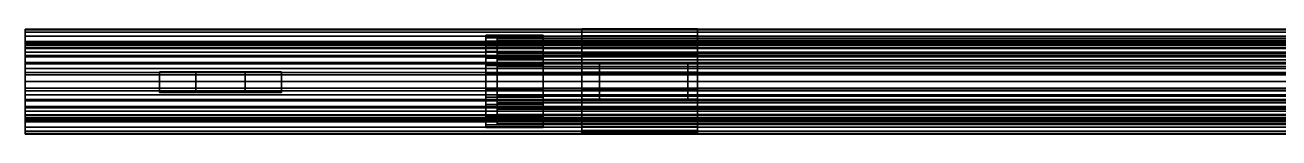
# Model space of a CAD drawing. Extents: x -2.47 to 3.18, y -0.03 to 0.16.
# Drawn here: x -2.471 to -0.74, y -0.012 to 0.134 of the extents above; entities that cross this region are included whole.
import ezdxf

# ---------------------------------------------------------------- set-up
doc = ezdxf.new("R2010")
doc.units = 0
doc.layers.add('CUERPO', color=89, linetype='CONTINUOUS')

msp = doc.modelspace()

# ---------------------------------------------------------------- meshes
at = {"layer": 'CUERPO'}
mesh = msp.add_polyface(dxfattribs=at)
corners = [(-1.8347, 0.0613, -0.1219), (-1.8347, 0.0613, -0.1857), (-1.8347, 0.0724, -0.1847), (-1.8347, 0.0831, -0.1818), (-1.8347, 0.0932, -0.1771), (-1.8347, 0.1023, -0.1708), (-1.8347, 0.1102, -0.1629), (-1.8347, 0.1166, -0.1538), (-1.8347, 0.1213, -0.1437), (-1.8347, 0.1242, -0.133), (-1.8347, 0.1251, -0.1219), (-1.8347, 0.1242, -0.1108), (-1.8347, 0.1213, -0.1001), (-1.8347, 0.1166, -0.09), (-1.8347, 0.1102, -0.0809), (-1.8347, 0.1023, -0.073), (-1.8347, 0.0932, -0.0666), (-1.8347, 0.0831, -0.0619), (-2.2352, 0.0461, 0.0278), (-2.2853, 0.0461, 0.1119), (-2.1668, 0.0461, 0.1825), (-2.1168, 0.0461, 0.0984), (-2.1668, 0.0746, 0.1825), (-2.1168, 0.0746, 0.0984), (-2.2853, 0.0746, 0.1119), (-2.2352, 0.0746, 0.0278), (-2.4709, 0.0609, -0.0107), (-2.4709, 0.0609, -0.0302), (-2.4709, 0.0735, -0.0291), (-2.4709, 0.0701, -0.0099), (-2.4709, 0.0857, -0.0258), (-2.4709, 0.079, -0.0075), (-2.4709, 0.0971, -0.0205), (-2.4709, 0.0874, -0.0036), (-2.4709, 0.1075, -0.0132), (-2.4709, 0.095, 0.0017), (-2.4709, 0.1164, -0.0043), (-2.4709, 0.1015, 0.0082), (-2.4709, 0.1237, 0.0061), (-2.4709, 0.1068, 0.0158), (-2.4709, 0.129, 0.0175), (-2.4709, 0.1107, 0.0242), (-2.4709, 0.1323, 0.0297), (-2.4709, 0.1131, 0.0331), (-2.4709, 0.1334, 0.0423), (-2.4709, 0.1139, 0.0423), (-2.4709, 0.1323, 0.0549), (-2.4709, 0.1131, 0.0515), (-2.4709, 0.129, 0.0671), (-2.4709, 0.1107, 0.0605), (-2.4709, 0.1237, 0.0786), (-2.4709, 0.1068, 0.0688), (-2.4709, 0.1164, 0.0889), (-2.4709, 0.1015, 0.0764), (-2.4709, 0.1075, 0.0979), (-2.4709, 0.095, 0.083), (-2.4709, 0.0971, 0.1051), (-2.4709, 0.0874, 0.0883), (-2.4709, 0.0857, 0.1105), (-2.4709, 0.079, 0.0922), (-2.4709, 0.0735, 0.1137), (-2.4709, 0.0701, 0.0946), (-2.4709, 0.0609, 0.1148), (-2.4709, 0.0609, 0.0954), (-2.4709, 0.0483, 0.1137), (-2.4709, 0.0517, 0.0946), (-2.4709, 0.0361, 0.1105), (-2.4709, 0.0427, 0.0922), (-2.4709, 0.0246, 0.1051), (-2.4709, 0.0343, 0.0883), (-2.4709, 0.0143, 0.0979), (-2.4709, 0.0268, 0.083), (-2.4709, 0.0053, 0.0889), (-2.4709, 0.0202, 0.0764), (-2.4709, -0.0019, 0.0786), (-2.4709, 0.0149, 0.0688), (-2.4709, -0.0073, 0.0671), (-2.4709, 0.011, 0.0605), (-2.4709, -0.0105, 0.0549), (-2.4709, 0.0086, 0.0515), (-2.4709, -0.0116, 0.0423), (-2.4709, 0.0078, 0.0423), (-2.4709, -0.0105, 0.0297), (-2.4709, 0.0086, 0.0331), (-2.4709, -0.0073, 0.0175), (-2.4709, 0.011, 0.0242), (-2.4709, -0.0019, 0.0061), (-2.4709, 0.0149, 0.0158), (-2.4709, 0.0053, -0.0043), (-2.4709, 0.0202, 0.0082), (-2.4709, 0.0143, -0.0132), (-2.4709, 0.0268, 0.0017), (-2.4709, 0.0246, -0.0205), (-2.4709, 0.0343, -0.0036), (-2.4709, 0.0361, -0.0258), (-2.4709, 0.0427, -0.0075), (-2.4709, 0.0483, -0.0291), (-2.4709, 0.0517, -0.0099)]
mesh.append_faces([[corners[k] for k in face] for face in [(0, 1, 2, 2), (0, 2, 3, 3), (0, 3, 4, 4), (0, 4, 5, 5), (0, 5, 6, 6), (0, 6, 7, 7), (0, 7, 8, 8), (0, 8, 9, 9), (0, 9, 10, 10), (0, 10, 11, 11), (0, 11, 12, 12), (0, 12, 13, 13), (0, 13, 14, 14), (0, 14, 15, 15), (0, 15, 16, 16), (0, 16, 17, 17), (18, 19, 20, 21), (21, 20, 22, 23), (23, 22, 24, 25), (25, 24, 19, 18), (19, 24, 22, 20), (25, 18, 21, 23), (26, 27, 28, 29), (29, 28, 30, 31), (31, 30, 32, 33), (33, 32, 34, 35), (35, 34, 36, 37), (37, 36, 38, 39), (39, 38, 40, 41), (41, 40, 42, 43), (43, 42, 44, 45), (45, 44, 46, 47), (47, 46, 48, 49), (49, 48, 50, 51), (51, 50, 52, 53), (53, 52, 54, 55), (55, 54, 56, 57), (57, 56, 58, 59), (59, 58, 60, 61), (61, 60, 62, 63), (63, 62, 64, 65), (65, 64, 66, 67), (67, 66, 68, 69), (69, 68, 70, 71), (71, 70, 72, 73), (73, 72, 74, 75), (75, 74, 76, 77), (77, 76, 78, 79), (79, 78, 80, 81), (81, 80, 82, 83), (83, 82, 84, 85), (85, 84, 86, 87), (87, 86, 88, 89), (89, 88, 90, 91), (91, 90, 92, 93), (93, 92, 94, 95), (95, 94, 96, 97), (97, 96, 27, 26)]])
mesh = msp.add_polyface(dxfattribs=at)
corners = [(-1.5422, -0.01, -0.1373), (-1.5422, 0.0613, -0.1248), (-1.5422, -0.0067, -0.1495), (-1.5422, -0.0014, -0.161), (-1.5422, 0.0058, -0.1713), (-1.5422, 0.0148, -0.1803), (-1.5422, 0.0251, -0.1875), (-1.5422, 0.0366, -0.1928), (-1.5422, 0.0488, -0.1961), (-1.5422, 0.0613, -0.1972), (-2.4709, 0.0609, -0.0302), (0.57, 0.0609, -0.0302), (0.57, 0.0735, -0.0291), (-2.4709, 0.0735, -0.0291), (0.57, 0.0609, -0.0107), (-2.4709, 0.0609, -0.0107), (-2.4709, 0.0701, -0.0099), (0.57, 0.0701, -0.0099), (0.57, 0.0857, -0.0258), (-2.4709, 0.0857, -0.0258), (-2.4709, 0.079, -0.0075), (0.57, 0.079, -0.0075), (0.57, 0.0971, -0.0205), (-2.4709, 0.0971, -0.0205), (-2.4709, 0.0874, -0.0036), (0.57, 0.0874, -0.0036), (0.57, 0.1075, -0.0132), (-2.4709, 0.1075, -0.0132), (-2.4709, 0.095, 0.0017), (0.57, 0.095, 0.0017), (0.57, 0.1164, -0.0043), (-2.4709, 0.1164, -0.0043), (-2.4709, 0.1015, 0.0082), (0.57, 0.1015, 0.0082), (0.57, 0.1237, 0.0061), (-2.4709, 0.1237, 0.0061), (-2.4709, 0.1068, 0.0158), (0.57, 0.1068, 0.0158), (0.57, 0.129, 0.0175), (-2.4709, 0.129, 0.0175), (-2.4709, 0.1107, 0.0242), (0.57, 0.1107, 0.0242), (0.57, 0.1323, 0.0297), (-2.4709, 0.1323, 0.0297), (-2.4709, 0.1131, 0.0331), (0.57, 0.1131, 0.0331), (0.57, 0.1334, 0.0423), (-2.4709, 0.1334, 0.0423), (-2.4709, 0.1139, 0.0423), (0.57, 0.1139, 0.0423), (0.57, 0.1323, 0.0549), (-2.4709, 0.1323, 0.0549), (-2.4709, 0.1131, 0.0515), (0.57, 0.1131, 0.0515), (0.57, 0.129, 0.0671), (-2.4709, 0.129, 0.0671), (-2.4709, 0.1107, 0.0605), (0.57, 0.1107, 0.0605), (0.57, 0.1237, 0.0786), (-2.4709, 0.1237, 0.0786), (-2.4709, 0.1068, 0.0688), (0.57, 0.1068, 0.0688), (0.57, 0.1164, 0.0889), (-2.4709, 0.1164, 0.0889), (-2.4709, 0.1015, 0.0764), (0.57, 0.1015, 0.0764), (0.57, 0.1075, 0.0979), (-2.4709, 0.1075, 0.0979), (-2.4709, 0.095, 0.083), (0.57, 0.095, 0.083), (0.57, 0.0971, 0.1051), (-2.4709, 0.0971, 0.1051), (-2.4709, 0.0874, 0.0883), (0.57, 0.0874, 0.0883), (-2.4709, 0.079, 0.0922), (0.57, 0.079, 0.0922), (-2.4709, 0.0701, 0.0946), (0.57, 0.0701, 0.0946), (-2.4709, 0.0609, 0.0954), (0.57, 0.0609, 0.0954), (-2.4709, 0.0517, 0.0946), (0.57, 0.0517, 0.0946), (-2.4709, 0.0427, 0.0922), (0.57, 0.0427, 0.0922), (-2.4709, 0.0343, 0.0883), (0.57, 0.0343, 0.0883), (-2.4709, 0.0268, 0.083), (0.57, 0.0268, 0.083), (-2.4709, 0.0202, 0.0764), (0.57, 0.0202, 0.0764), (-2.4709, 0.0149, 0.0688), (0.57, 0.0149, 0.0688), (-2.4709, 0.011, 0.0605), (0.57, 0.011, 0.0605), (-2.4709, 0.0086, 0.0515), (0.57, 0.0086, 0.0515), (-2.4709, 0.0078, 0.0423), (0.57, 0.0078, 0.0423), (-2.4709, 0.0086, 0.0331), (0.57, 0.0086, 0.0331), (-2.4709, 0.011, 0.0242), (0.57, 0.011, 0.0242), (-2.4709, 0.0149, 0.0158), (0.57, 0.0149, 0.0158), (-2.4709, 0.0202, 0.0082), (0.57, 0.0202, 0.0082), (-2.4709, 0.0268, 0.0017), (0.57, 0.0268, 0.0017), (-2.4709, 0.0343, -0.0036), (0.57, 0.0343, -0.0036), (-2.4709, 0.0427, -0.0075), (0.57, 0.0427, -0.0075), (-2.4709, 0.0517, -0.0099), (0.57, 0.0517, -0.0099)]
mesh.append_faces([[corners[k] for k in face] for face in [(0, 1, 2, 2), (2, 1, 3, 3), (3, 1, 4, 4), (4, 1, 5, 5), (5, 1, 6, 6), (6, 1, 7, 7), (7, 1, 8, 8), (8, 1, 9, 9), (10, 11, 12, 13), (14, 15, 16, 17), (13, 12, 18, 19), (17, 16, 20, 21), (19, 18, 22, 23), (21, 20, 24, 25), (23, 22, 26, 27), (25, 24, 28, 29), (27, 26, 30, 31), (29, 28, 32, 33), (31, 30, 34, 35), (33, 32, 36, 37), (35, 34, 38, 39), (37, 36, 40, 41), (39, 38, 42, 43), (41, 40, 44, 45), (43, 42, 46, 47), (45, 44, 48, 49), (47, 46, 50, 51), (49, 48, 52, 53), (51, 50, 54, 55), (53, 52, 56, 57), (55, 54, 58, 59), (57, 56, 60, 61), (59, 58, 62, 63), (61, 60, 64, 65), (63, 62, 66, 67), (65, 64, 68, 69), (67, 66, 70, 71), (69, 68, 72, 73), (73, 72, 74, 75), (75, 74, 76, 77), (77, 76, 78, 79), (79, 78, 80, 81), (81, 80, 82, 83), (83, 82, 84, 85), (85, 84, 86, 87), (87, 86, 88, 89), (89, 88, 90, 91), (91, 90, 92, 93), (93, 92, 94, 95), (95, 94, 96, 97), (97, 96, 98, 99), (99, 98, 100, 101), (101, 100, 102, 103), (103, 102, 104, 105), (105, 104, 106, 107), (107, 106, 108, 109), (109, 108, 110, 111), (111, 110, 112, 113), (113, 112, 15, 14)]])
mesh = msp.add_polyface(dxfattribs=at)
corners = [(-1.7554, 0.0613, -0.1857), (-1.7554, 0.0613, -0.1219), (-1.7554, 0.0724, -0.1847), (-1.7554, 0.0831, -0.1818), (-1.7554, 0.0932, -0.1771), (-1.8347, 0.0932, -0.1771), (-1.7554, 0.0932, -0.1771), (-1.7554, 0.1023, -0.1708), (-1.8347, 0.1023, -0.1708), (-1.7554, 0.1023, -0.1708), (-1.7554, 0.1102, -0.1629), (-1.8347, 0.1102, -0.1629), (-1.7554, 0.1102, -0.1629), (-1.7554, 0.1166, -0.1538), (-1.8347, 0.1166, -0.1538), (-1.7554, 0.1166, -0.1538), (-1.7554, 0.1213, -0.1437), (-1.8347, 0.1213, -0.1437), (-1.7554, 0.1213, -0.1437), (-1.7554, 0.1242, -0.133), (-1.8347, 0.1242, -0.133), (-1.7554, 0.1242, -0.133), (-1.7554, 0.1251, -0.1219), (-1.8347, 0.1251, -0.1219), (-1.7554, 0.1251, -0.1219), (-1.7554, 0.1242, -0.1108), (-1.8347, 0.1242, -0.1108), (-1.7554, 0.1242, -0.1108), (-1.7554, 0.1213, -0.1001), (-1.8347, 0.1213, -0.1001), (-1.7554, 0.1213, -0.1001), (-1.7554, 0.1166, -0.09), (-1.8347, 0.1166, -0.09), (-1.7554, 0.1166, -0.09), (-1.7554, 0.1102, -0.0809), (-1.8347, 0.1102, -0.0809), (-1.7554, 0.1102, -0.0809), (-1.7554, 0.1023, -0.073), (-1.8347, 0.1023, -0.073), (-1.7554, 0.1023, -0.073), (-1.7554, 0.0932, -0.0666), (-1.8347, 0.0932, -0.0666), (-1.7554, 0.0932, -0.0666), (-1.7554, 0.0831, -0.0619), (-1.8347, 0.0831, -0.0619), (-1.7554, 0.0831, -0.0619), (-1.7554, 0.0724, -0.0591), (-1.8347, 0.0724, -0.0591), (-1.7554, 0.0724, -0.0591), (-1.7554, 0.0613, -0.0581), (-1.8347, 0.0613, -0.0581), (-1.7554, 0.0613, -0.0581), (-1.7554, 0.0503, -0.0591), (-1.8347, 0.0503, -0.0591), (-1.7554, 0.0503, -0.0591), (-1.7554, 0.0395, -0.0619), (-1.8347, 0.0395, -0.0619), (-1.7554, 0.0395, -0.0619), (-1.7554, 0.0294, -0.0666), (-1.8347, 0.0294, -0.0666), (-1.7554, 0.0294, -0.0666), (-1.7554, 0.0203, -0.073), (-1.8347, 0.0203, -0.073), (-1.7554, 0.0203, -0.073), (-1.7554, 0.0125, -0.0809), (-1.8347, 0.0125, -0.0809), (-1.7554, 0.0125, -0.0809), (-1.7554, 0.0061, -0.09), (-1.8347, 0.0061, -0.09), (-1.7554, 0.0061, -0.09), (-1.7554, 0.0014, -0.1001), (-1.8347, 0.0014, -0.1001), (-1.7554, 0.0014, -0.1001), (-1.7554, -0.0015, -0.1108), (-1.8347, -0.0015, -0.1108), (-1.7554, -0.0025, -0.1219), (-1.8347, -0.0025, -0.1219), (-1.7554, -0.0015, -0.133), (-1.8347, -0.0015, -0.133), (-1.7554, 0.0014, -0.1437), (-1.8347, 0.0014, -0.1437), (-1.7554, 0.0061, -0.1538), (-1.8347, 0.0061, -0.1538), (-1.7554, 0.0125, -0.1629), (-1.8347, 0.0125, -0.1629), (-1.7554, 0.0203, -0.1708), (-1.8347, 0.0203, -0.1708), (-1.7554, 0.0294, -0.1771), (-1.8347, 0.0294, -0.1771), (-1.7554, 0.0395, -0.1818), (-1.8347, 0.0395, -0.1818), (-1.7554, 0.0503, -0.1847), (-1.8347, 0.0503, -0.1847), (-1.7554, 0.0613, -0.1857), (-1.8347, 0.0613, -0.1857)]
mesh.append_faces([[corners[k] for k in face] for face in [(0, 1, 2, 2), (2, 1, 3, 3), (3, 1, 4, 4), (5, 6, 7, 8), (4, 1, 9, 9), (8, 7, 10, 11), (9, 1, 12, 12), (11, 10, 13, 14), (12, 1, 15, 15), (14, 13, 16, 17), (15, 1, 18, 18), (17, 16, 19, 20), (18, 1, 21, 21), (20, 19, 22, 23), (21, 1, 24, 24), (23, 22, 25, 26), (24, 1, 27, 27), (26, 25, 28, 29), (27, 1, 30, 30), (29, 28, 31, 32), (30, 1, 33, 33), (32, 31, 34, 35), (33, 1, 36, 36), (35, 34, 37, 38), (36, 1, 39, 39), (38, 37, 40, 41), (39, 1, 42, 42), (41, 40, 43, 44), (42, 1, 45, 45), (44, 43, 46, 47), (45, 1, 48, 48), (47, 46, 49, 50), (48, 1, 51, 51), (50, 49, 52, 53), (51, 1, 54, 54), (53, 52, 55, 56), (54, 1, 57, 57), (56, 55, 58, 59), (57, 1, 60, 60), (59, 58, 61, 62), (60, 1, 63, 63), (62, 61, 64, 65), (63, 1, 66, 66), (65, 64, 67, 68), (66, 1, 69, 69), (68, 67, 70, 71), (69, 1, 72, 72), (71, 70, 73, 74), (74, 73, 75, 76), (76, 75, 77, 78), (78, 77, 79, 80), (80, 79, 81, 82), (82, 81, 83, 84), (84, 83, 85, 86), (86, 85, 87, 88), (88, 87, 89, 90), (90, 89, 91, 92), (92, 91, 93, 94)]])
mesh = msp.add_polyface(dxfattribs=at)
corners = [(-1.7554, 0.0014, -0.1001), (-1.7554, 0.0613, -0.1219), (-1.7554, -0.0015, -0.1108), (-1.7554, -0.0025, -0.1219), (-1.7554, -0.0015, -0.133), (-1.7554, 0.0014, -0.1437), (-1.7554, 0.0061, -0.1538), (-1.7554, 0.0125, -0.1629), (-1.7554, 0.0203, -0.1708), (-1.7554, 0.0294, -0.1771), (-1.7554, 0.0395, -0.1818), (-1.7554, 0.0503, -0.1847), (-1.7554, 0.0613, -0.1857), (-1.6779, 0.0864, -0.0622), (-1.6779, 0.0864, -0.0225), (-1.6779, 0.0356, -0.0225), (-1.6779, 0.0356, -0.0622), (-1.702, 0.0613, -0.1248), (-1.702, 0.0613, -0.1972), (-1.702, 0.0739, -0.1961), (-1.702, 0.0613, -0.1972), (-1.5422, 0.0613, -0.1972), (-1.5422, 0.0739, -0.1961), (-1.702, 0.0739, -0.1961), (-1.702, 0.0861, -0.1928), (-1.5422, 0.0861, -0.1928), (-1.702, 0.0861, -0.1928), (-1.702, 0.0975, -0.1875), (-1.5422, 0.0975, -0.1875), (-1.702, 0.0975, -0.1875), (-1.702, 0.1079, -0.1803), (-1.5422, 0.1079, -0.1803), (-1.702, 0.1079, -0.1803), (-1.702, 0.1168, -0.1713), (-1.5422, 0.1168, -0.1713), (-1.702, 0.1168, -0.1713), (-1.702, 0.1241, -0.161), (-1.5422, 0.1241, -0.161), (-1.702, 0.1241, -0.161), (-1.702, 0.1294, -0.1495), (-1.5422, 0.1294, -0.1495), (-1.702, 0.1294, -0.1495), (-1.702, 0.1327, -0.1373), (-1.5422, 0.1327, -0.1373), (-1.702, 0.1327, -0.1373), (-1.702, 0.1338, -0.1248), (-1.5422, 0.1338, -0.1248), (-1.702, 0.1338, -0.1248), (-1.702, 0.1327, -0.1122), (-1.5422, 0.1327, -0.1122), (-1.702, 0.1327, -0.1122), (-1.702, 0.1294, -0.1), (-1.5422, 0.1294, -0.1), (-1.702, 0.1294, -0.1), (-1.702, 0.1241, -0.0885), (-1.702, 0.1168, -0.0782), (-1.702, 0.1079, -0.0693), (-1.702, 0.0975, -0.062), (-1.702, 0.0861, -0.0567), (-1.702, 0.0739, -0.0534), (-1.702, 0.0613, -0.0523), (-1.702, 0.0488, -0.0534), (-1.702, 0.0366, -0.0567), (-1.702, 0.0251, -0.062), (-1.702, 0.0148, -0.0693), (-1.702, 0.0058, -0.0782), (-1.702, -0.0014, -0.0885), (-1.702, -0.0067, -0.1), (-1.702, -0.01, -0.1122), (-1.702, -0.0111, -0.1248), (-1.702, -0.01, -0.1373), (-1.702, -0.0067, -0.1495), (-1.702, -0.0014, -0.161), (-1.702, 0.0058, -0.1713), (-1.702, 0.0148, -0.1803), (-1.702, 0.0251, -0.1875), (-1.702, 0.0366, -0.1928), (-1.702, 0.0488, -0.1961)]
mesh.append_faces([[corners[k] for k in face] for face in [(0, 1, 2, 2), (2, 1, 3, 3), (3, 1, 4, 4), (4, 1, 5, 5), (5, 1, 6, 6), (6, 1, 7, 7), (7, 1, 8, 8), (8, 1, 9, 9), (9, 1, 10, 10), (10, 1, 11, 11), (11, 1, 12, 12), (13, 14, 15, 16), (17, 18, 19, 19), (20, 21, 22, 23), (17, 19, 24, 24), (23, 22, 25, 26), (17, 24, 27, 27), (26, 25, 28, 29), (17, 27, 30, 30), (29, 28, 31, 32), (17, 30, 33, 33), (32, 31, 34, 35), (17, 33, 36, 36), (35, 34, 37, 38), (17, 36, 39, 39), (38, 37, 40, 41), (17, 39, 42, 42), (41, 40, 43, 44), (17, 42, 45, 45), (44, 43, 46, 47), (17, 45, 48, 48), (47, 46, 49, 50), (17, 48, 51, 51), (50, 49, 52, 53), (17, 51, 54, 54), (17, 54, 55, 55), (17, 55, 56, 56), (17, 56, 57, 57), (17, 57, 58, 58), (17, 58, 59, 59), (17, 59, 60, 60), (17, 60, 61, 61), (17, 61, 62, 62), (17, 62, 63, 63), (17, 63, 64, 64), (17, 64, 65, 65), (17, 65, 66, 66), (17, 66, 67, 67), (17, 67, 68, 68), (17, 68, 69, 69), (17, 69, 70, 70), (17, 70, 71, 71), (17, 71, 72, 72), (17, 72, 73, 73), (17, 73, 74, 74), (17, 74, 75, 75), (17, 75, 76, 76), (17, 76, 77, 77), (17, 77, 18, 18)]])
mesh = msp.add_polyface(dxfattribs=at)
corners = [(-1.6779, 0.0356, -0.0622), (-1.6779, 0.0356, -0.0225), (-1.5559, 0.0356, -0.0225), (-1.5559, 0.0356, -0.0622), (-1.5559, 0.0864, -0.0225), (-1.5559, 0.0864, -0.0622), (-1.6779, 0.0864, -0.0225), (-1.6779, 0.0864, -0.0622), (-1.5422, 0.0613, -0.1972), (-1.5422, 0.0613, -0.1248), (-1.5422, 0.0739, -0.1961), (-1.5422, 0.0861, -0.1928), (-1.5422, 0.0975, -0.1875), (-1.5422, 0.1079, -0.1803), (-1.5422, 0.1168, -0.1713), (-1.5422, 0.1241, -0.161), (-1.5422, 0.1294, -0.1495), (-1.5422, 0.1327, -0.1373), (-1.5422, 0.1338, -0.1248), (-1.5422, 0.1327, -0.1122), (-1.5422, 0.1294, -0.1), (-1.702, 0.1294, -0.1), (-1.5422, 0.1294, -0.1), (-1.5422, 0.1241, -0.0885), (-1.702, 0.1241, -0.0885), (-1.5422, 0.1241, -0.0885), (-1.5422, 0.1168, -0.0782), (-1.702, 0.1168, -0.0782), (-1.5422, 0.1168, -0.0782), (-1.5422, 0.1079, -0.0693), (-1.702, 0.1079, -0.0693), (-1.5422, 0.1079, -0.0693), (-1.5422, 0.0975, -0.062), (-1.702, 0.0975, -0.062), (-1.5422, 0.0975, -0.062), (-1.5422, 0.0861, -0.0567), (-1.702, 0.0861, -0.0567), (-1.5422, 0.0861, -0.0567), (-1.5422, 0.0739, -0.0534), (-1.702, 0.0739, -0.0534), (-1.5422, 0.0739, -0.0534), (-1.5422, 0.0613, -0.0523), (-1.702, 0.0613, -0.0523), (-1.5422, 0.0613, -0.0523), (-1.5422, 0.0488, -0.0534), (-1.702, 0.0488, -0.0534), (-1.5422, 0.0488, -0.0534), (-1.5422, 0.0366, -0.0567), (-1.702, 0.0366, -0.0567), (-1.5422, 0.0366, -0.0567), (-1.5422, 0.0251, -0.062), (-1.702, 0.0251, -0.062), (-1.5422, 0.0251, -0.062), (-1.5422, 0.0148, -0.0693), (-1.702, 0.0148, -0.0693), (-1.5422, 0.0148, -0.0693), (-1.5422, 0.0058, -0.0782), (-1.702, 0.0058, -0.0782), (-1.5422, 0.0058, -0.0782), (-1.5422, -0.0014, -0.0885), (-1.702, -0.0014, -0.0885), (-1.5422, -0.0014, -0.0885), (-1.5422, -0.0067, -0.1), (-1.702, -0.0067, -0.1), (-1.5422, -0.0067, -0.1), (-1.5422, -0.01, -0.1122), (-1.702, -0.01, -0.1122), (-1.5422, -0.01, -0.1122), (-1.5422, -0.0111, -0.1248), (-1.702, -0.0111, -0.1248), (-1.5422, -0.0111, -0.1248), (-1.5422, -0.01, -0.1373), (-1.702, -0.01, -0.1373), (-1.5422, -0.01, -0.1373), (-1.5422, -0.0067, -0.1495), (-1.702, -0.0067, -0.1495), (-1.5422, -0.0014, -0.161), (-1.702, -0.0014, -0.161), (-1.5422, 0.0058, -0.1713), (-1.702, 0.0058, -0.1713), (-1.5422, 0.0148, -0.1803), (-1.702, 0.0148, -0.1803), (-1.5422, 0.0251, -0.1875), (-1.702, 0.0251, -0.1875), (-1.5422, 0.0366, -0.1928), (-1.702, 0.0366, -0.1928), (-1.5422, 0.0488, -0.1961), (-1.702, 0.0488, -0.1961), (-1.5422, 0.0613, -0.1972), (-1.702, 0.0613, -0.1972)]
mesh.append_faces([[corners[k] for k in face] for face in [(0, 1, 2, 3), (3, 2, 4, 5), (5, 4, 6, 7), (1, 6, 4, 2), (7, 0, 3, 5), (8, 9, 10, 10), (10, 9, 11, 11), (11, 9, 12, 12), (12, 9, 13, 13), (13, 9, 14, 14), (14, 9, 15, 15), (15, 9, 16, 16), (16, 9, 17, 17), (17, 9, 18, 18), (18, 9, 19, 19), (19, 9, 20, 20), (21, 22, 23, 24), (20, 9, 25, 25), (24, 23, 26, 27), (25, 9, 28, 28), (27, 26, 29, 30), (28, 9, 31, 31), (30, 29, 32, 33), (31, 9, 34, 34), (33, 32, 35, 36), (34, 9, 37, 37), (36, 35, 38, 39), (37, 9, 40, 40), (39, 38, 41, 42), (40, 9, 43, 43), (42, 41, 44, 45), (43, 9, 46, 46), (45, 44, 47, 48), (46, 9, 49, 49), (48, 47, 50, 51), (49, 9, 52, 52), (51, 50, 53, 54), (52, 9, 55, 55), (54, 53, 56, 57), (55, 9, 58, 58), (57, 56, 59, 60), (58, 9, 61, 61), (60, 59, 62, 63), (61, 9, 64, 64), (63, 62, 65, 66), (64, 9, 67, 67), (66, 65, 68, 69), (67, 9, 70, 70), (69, 68, 71, 72), (70, 9, 73, 73), (72, 71, 74, 75), (75, 74, 76, 77), (77, 76, 78, 79), (79, 78, 80, 81), (81, 80, 82, 83), (83, 82, 84, 85), (85, 84, 86, 87), (87, 86, 88, 89)]])
mesh = msp.add_polyface(dxfattribs=at)
corners = [(-0.4341, 0.0613, -0.1184), (-0.4341, 0.0613, -0.1841), (-0.4341, 0.0727, -0.1831), (-0.4341, 0.0838, -0.1801), (-1.8192, 0.0613, -0.1813), (0.4046, 0.0613, -0.1813), (0.4046, 0.0717, -0.1804), (-1.8192, 0.0717, -0.1804), (0.4046, 0.0817, -0.1777), (-1.8192, 0.0817, -0.1777), (0.4046, 0.0911, -0.1733), (-1.8192, 0.0911, -0.1733), (0.4046, 0.0996, -0.1674), (-1.8192, 0.0996, -0.1674), (0.4046, 0.107, -0.16), (-1.8192, 0.107, -0.16), (0.4046, 0.113, -0.1515), (-1.8192, 0.113, -0.1515), (0.4046, 0.1173, -0.1421), (-1.8192, 0.1173, -0.1421), (0.4046, 0.12, -0.1321), (-1.8192, 0.12, -0.1321), (0.4046, 0.1209, -0.1217), (-1.8192, 0.1209, -0.1217), (0.4046, 0.12, -0.1114), (-1.8192, 0.12, -0.1114), (0.4046, 0.1173, -0.1013), (-1.8192, 0.1173, -0.1013), (0.4046, 0.113, -0.0919), (-1.8192, 0.113, -0.0919), (0.4046, 0.107, -0.0834), (-1.8192, 0.107, -0.0834), (0.4046, 0.0996, -0.0761), (-1.8192, 0.0996, -0.0761), (0.4046, 0.0911, -0.0701), (-1.8192, 0.0911, -0.0701), (0.4046, 0.0817, -0.0657), (-1.8192, 0.0817, -0.0657), (0.4046, 0.0717, -0.063), (-1.8192, 0.0717, -0.063), (0.4046, 0.0613, -0.0621), (-1.8192, 0.0613, -0.0621), (0.4046, 0.051, -0.063), (-1.8192, 0.051, -0.063), (0.4046, 0.0409, -0.0657), (-1.8192, 0.0409, -0.0657), (0.4046, 0.0315, -0.0701), (-1.8192, 0.0315, -0.0701), (0.4046, 0.023, -0.0761), (-1.8192, 0.023, -0.0761), (0.4046, 0.0157, -0.0834), (-1.8192, 0.0157, -0.0834), (0.4046, 0.0097, -0.0919), (-1.8192, 0.0097, -0.0919), (0.4046, 0.0053, -0.1013), (-1.8192, 0.0053, -0.1013), (0.4046, 0.0026, -0.1114), (-1.8192, 0.0026, -0.1114), (0.4046, 0.0017, -0.1217), (-1.8192, 0.0017, -0.1217), (0.4046, 0.0026, -0.1321), (-1.8192, 0.0026, -0.1321), (0.4046, 0.0053, -0.1421), (-1.8192, 0.0053, -0.1421), (0.4046, 0.0097, -0.1515), (-1.8192, 0.0097, -0.1515), (0.4046, 0.0157, -0.16), (-1.8192, 0.0157, -0.16), (0.4046, 0.023, -0.1674), (-1.8192, 0.023, -0.1674), (0.4046, 0.0315, -0.1733), (-1.8192, 0.0315, -0.1733), (0.4046, 0.0409, -0.1777), (-1.8192, 0.0409, -0.1777), (0.4046, 0.051, -0.1804), (-1.8192, 0.051, -0.1804), (-2.4709, 0.0971, 0.1051), (0.57, 0.0971, 0.1051), (0.57, 0.0857, 0.1105), (-2.4709, 0.0857, 0.1105), (0.57, 0.0735, 0.1137), (-2.4709, 0.0735, 0.1137), (0.57, 0.0609, 0.1148), (-2.4709, 0.0609, 0.1148), (0.57, 0.0483, 0.1137), (-2.4709, 0.0483, 0.1137), (0.57, 0.0361, 0.1105), (-2.4709, 0.0361, 0.1105), (0.57, 0.0246, 0.1051), (-2.4709, 0.0246, 0.1051), (0.57, 0.0143, 0.0979), (-2.4709, 0.0143, 0.0979), (0.57, 0.0053, 0.0889), (-2.4709, 0.0053, 0.0889), (0.57, -0.0019, 0.0786), (-2.4709, -0.0019, 0.0786), (0.57, -0.0073, 0.0671), (-2.4709, -0.0073, 0.0671), (0.57, -0.0105, 0.0549), (-2.4709, -0.0105, 0.0549), (0.57, -0.0116, 0.0423), (-2.4709, -0.0116, 0.0423), (0.57, -0.0105, 0.0297), (-2.4709, -0.0105, 0.0297), (0.57, -0.0073, 0.0175), (-2.4709, -0.0073, 0.0175), (0.57, -0.0019, 0.0061), (-2.4709, -0.0019, 0.0061), (0.57, 0.0053, -0.0043), (-2.4709, 0.0053, -0.0043), (0.57, 0.0143, -0.0132), (-2.4709, 0.0143, -0.0132), (0.57, 0.0246, -0.0205), (-2.4709, 0.0246, -0.0205), (0.57, 0.0361, -0.0258), (-2.4709, 0.0361, -0.0258), (0.57, 0.0483, -0.0291), (-2.4709, 0.0483, -0.0291), (0.57, 0.0609, -0.0302), (-2.4709, 0.0609, -0.0302)]
mesh.append_faces([[corners[k] for k in face] for face in [(0, 1, 2, 2), (0, 2, 3, 3), (4, 5, 6, 7), (7, 6, 8, 9), (9, 8, 10, 11), (11, 10, 12, 13), (13, 12, 14, 15), (15, 14, 16, 17), (17, 16, 18, 19), (19, 18, 20, 21), (21, 20, 22, 23), (23, 22, 24, 25), (25, 24, 26, 27), (27, 26, 28, 29), (29, 28, 30, 31), (31, 30, 32, 33), (33, 32, 34, 35), (35, 34, 36, 37), (37, 36, 38, 39), (39, 38, 40, 41), (41, 40, 42, 43), (43, 42, 44, 45), (45, 44, 46, 47), (47, 46, 48, 49), (49, 48, 50, 51), (51, 50, 52, 53), (53, 52, 54, 55), (55, 54, 56, 57), (57, 56, 58, 59), (59, 58, 60, 61), (61, 60, 62, 63), (63, 62, 64, 65), (65, 64, 66, 67), (67, 66, 68, 69), (69, 68, 70, 71), (71, 70, 72, 73), (73, 72, 74, 75), (75, 74, 5, 4), (76, 77, 78, 79), (79, 78, 80, 81), (81, 80, 82, 83), (83, 82, 84, 85), (85, 84, 86, 87), (87, 86, 88, 89), (89, 88, 90, 91), (91, 90, 92, 93), (93, 92, 94, 95), (95, 94, 96, 97), (97, 96, 98, 99), (99, 98, 100, 101), (101, 100, 102, 103), (103, 102, 104, 105), (105, 104, 106, 107), (107, 106, 108, 109), (109, 108, 110, 111), (111, 110, 112, 113), (113, 112, 114, 115), (115, 114, 116, 117), (117, 116, 118, 119)]])
mesh = msp.add_polyface(dxfattribs=at)
corners = [(-1.8347, 0.0613, -0.1857), (-1.7554, 0.0613, -0.1857), (-1.7554, 0.0724, -0.1847), (-1.8347, 0.0724, -0.1847), (-1.7554, 0.0831, -0.1818), (-1.8347, 0.0831, -0.1818), (-1.7554, 0.0932, -0.1771), (-1.8347, 0.0932, -0.1771), (-1.8347, 0.0613, -0.1219), (-1.8347, 0.0831, -0.0619), (-1.8347, 0.0724, -0.0591), (-1.8347, 0.0613, -0.0581), (-1.8347, 0.0503, -0.0591), (-1.8347, 0.0395, -0.0619), (-1.8347, 0.0294, -0.0666), (-1.8347, 0.0203, -0.073), (-1.8347, 0.0125, -0.0809), (-1.8347, 0.0061, -0.09), (-1.8347, 0.0014, -0.1001), (-1.8347, -0.0015, -0.1108), (-1.8347, -0.0025, -0.1219), (-1.8347, -0.0015, -0.133), (-1.8347, 0.0014, -0.1437), (-1.8347, 0.0061, -0.1538), (-1.8347, 0.0125, -0.1629), (-1.8347, 0.0203, -0.1708), (-1.8347, 0.0294, -0.1771), (-1.8347, 0.0395, -0.1818), (-1.8347, 0.0503, -0.1847), (-1.8347, 0.0613, -0.1857), (-1.8192, 0.0613, -0.1217), (-1.8192, 0.0613, -0.1813), (-1.8192, 0.0717, -0.1804), (-1.8192, 0.0817, -0.1777), (-1.8192, 0.0911, -0.1733), (-1.8192, 0.0996, -0.1674), (-1.8192, 0.107, -0.16), (-1.8192, 0.113, -0.1515), (-1.8192, 0.1173, -0.1421), (-1.8192, 0.12, -0.1321), (-1.8192, 0.1209, -0.1217), (-1.8192, 0.12, -0.1114), (-1.8192, 0.1173, -0.1013), (-1.8192, 0.113, -0.0919), (-1.8192, 0.107, -0.0834), (-1.8192, 0.0996, -0.0761), (-1.8192, 0.0911, -0.0701), (-1.8192, 0.0817, -0.0657), (-1.8192, 0.0717, -0.063), (-1.8192, 0.0613, -0.0621), (-1.8192, 0.051, -0.063), (-1.8192, 0.0409, -0.0657), (-1.8192, 0.0315, -0.0701), (-1.8192, 0.023, -0.0761), (-1.8192, 0.0157, -0.0834), (-1.8192, 0.0097, -0.0919), (-1.8192, 0.0053, -0.1013), (-1.8192, 0.0026, -0.1114), (-1.8192, 0.0017, -0.1217), (-1.8192, 0.0026, -0.1321), (-1.8192, 0.0053, -0.1421), (-1.8192, 0.0097, -0.1515), (-1.8192, 0.0157, -0.16), (-1.8192, 0.023, -0.1674), (-1.8192, 0.0315, -0.1733), (-1.8192, 0.0409, -0.1777), (-1.8192, 0.051, -0.1804)]
mesh.append_faces([[corners[k] for k in face] for face in [(0, 1, 2, 3), (3, 2, 4, 5), (5, 4, 6, 7), (8, 9, 10, 10), (8, 10, 11, 11), (8, 11, 12, 12), (8, 12, 13, 13), (8, 13, 14, 14), (8, 14, 15, 15), (8, 15, 16, 16), (8, 16, 17, 17), (8, 17, 18, 18), (8, 18, 19, 19), (8, 19, 20, 20), (8, 20, 21, 21), (8, 21, 22, 22), (8, 22, 23, 23), (8, 23, 24, 24), (8, 24, 25, 25), (8, 25, 26, 26), (8, 26, 27, 27), (8, 27, 28, 28), (8, 28, 29, 29), (30, 31, 32, 32), (30, 32, 33, 33), (30, 33, 34, 34), (30, 34, 35, 35), (30, 35, 36, 36), (30, 36, 37, 37), (30, 37, 38, 38), (30, 38, 39, 39), (30, 39, 40, 40), (30, 40, 41, 41), (30, 41, 42, 42), (30, 42, 43, 43), (30, 43, 44, 44), (30, 44, 45, 45), (30, 45, 46, 46), (30, 46, 47, 47), (30, 47, 48, 48), (30, 48, 49, 49), (30, 49, 50, 50), (30, 50, 51, 51), (30, 51, 52, 52), (30, 52, 53, 53), (30, 53, 54, 54), (30, 54, 55, 55), (30, 55, 56, 56), (30, 56, 57, 57), (30, 57, 58, 58), (30, 58, 59, 59), (30, 59, 60, 60), (30, 60, 61, 61), (30, 61, 62, 62), (30, 62, 63, 63), (30, 63, 64, 64), (30, 64, 65, 65), (30, 65, 66, 66), (30, 66, 31, 31)]])

doc.saveas('drawing.dxf')
